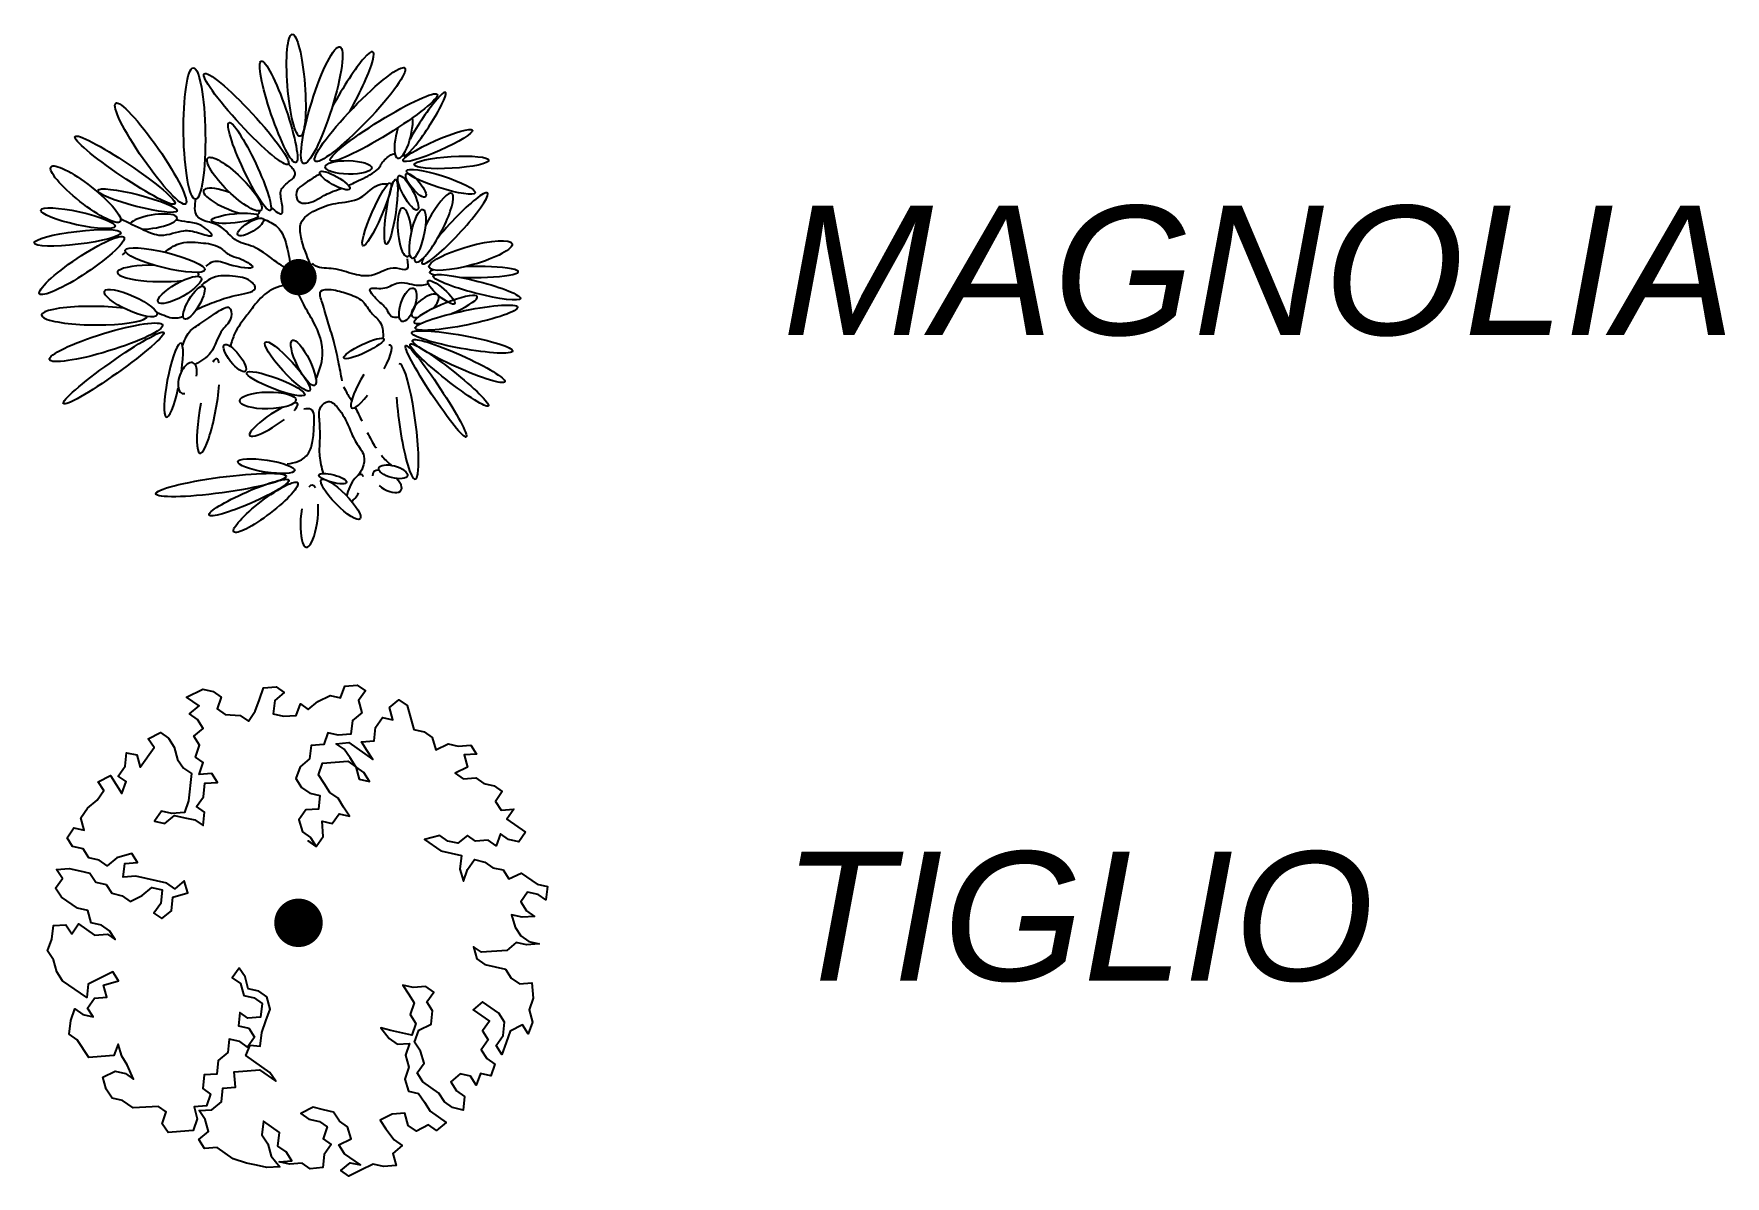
# Model space of a CAD drawing. Extents: x 9555 to 11275, y -8412 to -6382.
# Drawn here: x 9554.91 to 9565.39, y -7828.34 to -7821.26 of the extents above; entities that cross this region are included whole.
import ezdxf

# ---------------------------------------------------------------- set-up
doc = ezdxf.new("R2010")
doc.units = 0
doc.header["$MEASUREMENT"] = 0
doc.layers.add('Ril-Albero', color=104, linetype='Continuous')
doc.styles.add('ArialCorsivo', font='ariali.ttf')

# ---------------------------------------------------------------- blocks, each defined once
blk = doc.blocks.new('ALB_MAGNOLIA')
at = {"layer": 'Ril-Albero'}
blk.add_line((-1.090648489787782, 0.1377785792401482), (-1.069569576615322, 0.154011609740337), dxfattribs=at)
at = {"layer": 'Ril-Albero', "const_width": 0.1125, "flags": 128}
blk.add_lwpolyline([(-0.05625000000009095, 0, 1), (0.05625000000009095, 0, 0.9999999999999999)], format="xyb", close=True, dxfattribs=at)
at = {"layer": 'Ril-Albero'}
for centre, major_axis, ratio, start_param, end_param in [((-0.01436627671046153, 1.18872506858952), (-0.0245378881537456, 0.3160769446190345), 0.1704945791594303, 3.141592657897881, 9.424777965077467), ((0.1441186473093694, 1.064844318842916), (0.1126278036327937, 0.3617581529143772), 0.172130927844371, 3.141592658574952, 9.424777965754538), ((0.2694760180452249, 1.051279859233546), (0.1918396345816034, 0.344396778165352), 0.1373851115509151, -1.567360001277694, 1.640660211806295), ((-0.644643031121177, 0.8893097348609444), (-0.006514828098213262, 0.4065041767823777), 0.1659130009152986, 3.141592658057033, 9.424777965236618), ((-0.3235395221017825, 0.9794818900609243), (-0.2602424183309522, 0.2802519534468687), 0.1305137538982727, -1.19579479651577e-09, 6.283185305983792), ((-0.1233874154277146, 1.023992508778974), (-0.1074786870650632, 0.314729176772984), 0.1451228079651012, 3.141592655706139, 9.424777962885726), ((0.3805114149827205, 1.006523939310682), (0.2779377576160411, 0.2883876644996002), 0.1477041624599419, 3.141592655397891, 9.424777962577476), ((0.5283644644728156, 0.9268977487536176), (0.3310028592213807, 0.2049052447691301), 0.1234925180742292, 3.14159265334064, 9.424777960520228), ((0.7821644725263468, 0.947781080405548), (0.1283313508186225, 0.1965535597377325), 0.128858209995431, 2.86456016979381, 8.428005990848348), ((-0.9158335947754495, 0.7649066244566711), (-0.2166107520432471, 0.3121026262152342), 0.1489677998898922, 3.141592653434345, 9.42477796061393), ((-0.3027581628080043, 0.6852223431124003), (-0.1274051490927838, 0.2716845197050429), 0.1413471746921632, 3.141592654817714, 9.4247779619973), ((0.6511169941250046, 0.8817731254785031), (0.03583371962520478, 0.1448597680060925), 0.3058592101487611, 1.338413759540804, 5.603267054475032), ((-1.074597643035304, 0.662488472210498), (-0.3094602486092236, 0.2085556434440325), 0.1140612897776601, -2.329131776335203e-09, 6.283185304850455), ((0.8627026844897046, 0.8150768373261599), (0.2150846621190641, 0.09503112167328093), 0.142141019588453, 3.141592652177089, 9.424777959356675), ((-0.396680466655198, 0.5758175538248906), (-0.164953912963703, 0.16121249842689), 0.2493135316918489, 3.141592650504051, 9.424777957683638), ((0.9488341475798734, 0.7104360229241138), (0.2313542545394966, 0.01399783354510733), 0.1578639669427556, 3.141592649538042, 9.424777956717628), ((-1.318932137839965, 0.5139780240642722), (-0.2143748111230929, 0.1690721772835836), 0.2095458097905865, -3.701264850164421e-09, 6.283185303478321), ((0.2249093548957717, 0.5982247212195944), (-0.09266104644310717, 0.05200447367507376), 0.2589512226107383, -6.445534994625746e-09, 6.283185300734051), ((0.3096287238472542, 0.679497138105944), (-0.1438944863835001, 0.002840051886458696), 0.2926540362916478, -8.629526204728677e-09, 6.28318529855006), ((0.6786943184988559, 0.522324123029648), (-0.05749401637810583, 0.1062134693541653), 0.2640276864935658, 3.141592655095911, 9.424777962275497), ((0.7271602924120089, 0.5681546692321717), (-0.05940992831346688, 0.07130057292300244), 0.3047121206790425, 3.141592651563608, 9.424777958743194), ((0.8815850345749823, 0.5907611471884593), (-0.2124726141377557, 0.06803237125248145), 0.1690817892649151, -4.874544767830002e-09, 6.283185302305041), ((-0.9975160459275685, 0.4736383367435337), (-0.245234259870724, 0.06343737745342207), 0.1445928758976223, -4.216979432314361e-09, 6.283185302962607), ((-0.415466489479968, 0.4668031910350692), (-0.1724355701385115, 0.06956012348210909), 0.2707898087944989, -1.398054842939573, 1.995319646581479), ((0.4847947739194751, 0.3894282136125184), (0.08522211512171421, 0.1948271053202768), 0.1453443049098539, 3.141592657465689, 9.424777964645276), ((0.5736318285553352, 0.4050521299222964), (0.02896080196228551, 0.2009651007739982), 0.143362359178631, 3.14159265777242, 9.424777964952007), ((0.8383026282117498, 0.3060724940496584), (0.1119808244026992, 0.212703004294588), 0.2181684562776482, 2.740141656150176, 7.903074786481914), ((0.9686669079192143, 0.302351968007315), (0.2019878965299794, 0.2190185520021984), 0.1390650766057481, 2.677891071060228, 8.228113008402683), ((-1.366358911526277, 0.364575773440265), (-0.230136745211499, 0.05063323124051324), 0.1732547926907668, -5.129252800273321e-09, 6.283185302050334), ((0.659075166644925, 0.2771502885852897), (-0.01523495043243968, 0.1512607279050355), 0.2798223529333325, -1.552461733104707, 3.549024840442094), ((0.7378418964381126, 0.2675486613970861), (0.03326243618377144, 0.1517076167218717), 0.2542994748950286, 3.141592661397715, 9.4247779685773), ((-0.8994412498332167, 0.3442189683983088), (0.1468922193477319, 0.02343747630310675), 0.2756085639690489, 4.180640894501695, 9.143512002562254), ((-0.3946498020736726, 0.3646253660717775), (0.1440866326673357, 0.01450617284819213), 0.1961315402118208, -4.85977169617513e-09, 6.283185302319815), ((-0.415466489479968, 0.4668031910350692), (-0.1724355701385278, 0.06956012348214184), 0.2707898087945012, 2.832911682932793, 3.369981842905746), ((-1.36891645020296, 0.2435127978114906), (0.2681787961020784, 0.03200498484611262), 0.1494716137198519, -3.549697202842594e-09, 6.283185303629889), ((-1.342539837049571, 0.07169637321021582), (0.2618014147651816, 0.17489392484773), 0.167198876045404, 3.141592653590833, 9.42477796077042), ((1.066165709556572, 0.1337359947747245), (0.2575694868009131, 0.07284952134355291), 0.2182804512648323, 3.141592649726078, 9.424777956905665), ((-1.204663857398373, 0.004987224558135495), (0.1183256435908499, 0.1755107004750214), 0.1681476545842069, 3.488650923699765e-09, 6.283185310668237), ((-0.8267618478776058, 0.1053867937916948), (-0.2467411508076787, 0.06079567749002505), 0.1872005009636865, 3.141592648036116, 9.424777955215703), ((-0.8697079146904798, 0.02274241713985248), (-0.2527393054966516, 0.006104070853415626), 0.1999384245015021, -1.478168040981142, 2.216012360623685), ((-0.7361033891711486, -0.07929825417522807), (0.1327284690336742, 0.0755879972708739), 0.2855446878765385, -1.269496729960906e-09, 6.28318530591009), ((-0.8697079146904798, 0.02274241713985248), (-0.2527393054967131, 0.00610407085343766), 0.1999384245015119, 2.909714820152717, 3.391136357539716), ((1.087127419418266, 0.0314518823306571), (0.2746891169465323, 0.001885467409862159), 0.1238587104023001, 2.704060025727355, 3.628591157492226), ((1.104651299013767, -0.06278542132076836), (-0.2704706530700952, 0.0698802812223254), 0.1352438579073628, -3.934290671026019e-09, 6.283185303245295), ((1.087127419418266, 0.0314518823306571), (0.2746891169465451, 0.001885467409869017), 0.1238587104022995, 4.414553743335921, 8.05675282024272), ((-1.039706559158731, -0.161128119904788), (-0.1626312546385558, 0.07447461527883954), 0.2585310334624394, 3.141592646477399, 9.424777953656985), ((-0.6479314914622591, -0.1581264182623272), (0.05938325111521798, 0.1012916301172034), 0.3054605070033407, 7.603664364808083e-09, 6.283185314783251), ((0.6769594416982727, -0.1710717732166813), (0.03562371754122642, 0.1028355630639495), 0.3992971664039005, 3.141592666733477, 9.424777973913063), ((0.7844350105269768, -0.1783110792848674), (0.08026850494205022, 0.06371244133409024), 0.4284468759771639, -1.323998269228318, 3.831503978496451), ((0.884603689733467, -0.0940545134653803), (-0.0824114870147644, 0.07062624697920307), 0.2362175072993057, -3.736611686733227e-09, 6.283185303442974), ((-1.264997748374299, -0.2387047502088535), (-0.3267803050906347, 0.003343764477076634), 0.1762162607960723, 4.112782726708066, 9.39924878906213), ((0.9120960444051889, -0.2006539777003127), (0.1954874753085538, 0.08014404878918331), 0.177610687728344, -1.459838516190316, 3.759557116712209), ((1.040164673754589, -0.2513125818077242), (0.3165479191789299, 0.0651633419750775), 0.1383219396574142, 3.141592650762057, 9.424777957941643), ((-1.192544488063959, -0.4038402378500905), (0.3504023947178349, 0.1070417357786582), 0.1534437837058233, 3.141592651095886, 9.424777958275472), ((-1.080351516791779, -0.6879437593270268), (0.2649733106074668, 0.3061772279627532), 0.1361265065260649, 2.038515356517223e-09, 6.283185309218101), ((-0.773331509232321, -0.638166000729143), (0.04473161984724448, 0.2293514508572323), 0.163074274878588, -1.304954094534722, 4.533550466171619), ((-0.3950770367168843, -0.5015610920390827), (-0.06493768555183663, 0.08251327879731006), 0.3153168830047043, -1.55961199510557e-09, 6.283185305619974), ((-0.06826608111259702, -0.5531041613421621), (-0.1377210187963685, 0.1507806908235459), 0.1907956324139486, 3.14159265189478, 9.424777959074365), ((0.03066741205202561, -0.5313792871374972), (-0.06890477112724261, 0.1400620967675268), 0.2646728496845225, 3.141592655720884, 9.424777962900471), ((0.4114464177432637, -0.5418346674377972), (0.1469523149708225, 0.1351664039623585), 0.2070273098724535, 1.892807910408578e-09, 6.283185309072394), ((0.4051700325226193, -0.4417653990385588), (0.1237254451904937, 0.0591104439299272), 0.1948807755012663, -1.645573455277827e-09, 6.283185305534013), ((0.45107153437948, -0.6162624577091265), (0.1205287388968405, 0.1948700518517341), 0.2029195094068187, -1.202098981230517, 0.2157831518758455), ((0.9341010212347101, -0.6063658340344773), (-0.2422313742449339, 0.1913258948896334), 0.1102232432650166, -1.880857469771513e-09, 6.283185305298729), ((0.992627252528564, -0.520181942304589), (-0.2860299188924749, 0.1284337072098819), 0.1255891693909974, -3.299646778032184e-09, 6.283185303879939), ((1.014272732774771, -0.4014595880180423), (-0.3123637432983639, 0.05702898565257965), 0.1280873282697323, -3.74055675322893e-09, 6.28318530343903), ((-0.9700878824346546, -0.8578968732463181), (0.1743853376215079, 0.387904982207352), 0.1479126392967103, 3.909389034717492e-09, 6.283185311088975), ((-0.7007710152015534, -0.8349413718569849), (0.1684040802911518, 0.3086995804488963), 0.1707758030111212, 4.15528611519278e-09, 6.283185311334872), ((-0.6876820774414227, -0.6254119232307858), (0.03377216977407798, 0.09453899062689114), 0.506740428695424, -1.261838132280272, 3.475550848629618), ((-0.5582082811301916, -0.7985633289335965), (0.05147812183431687, 0.292718011381312), 0.1665963672753258, -0.3860394157988571, 0.4155466620212922), ((-0.4254799922746315, -0.7229754520949427), (-0.04579930969121318, 0.2277327560695134), 0.2382697240908598, 5.111007173042026e-09, 6.283185312290593), ((0.5520605554156646, -0.7825468233386346), (0.05370320990657345, 0.3301643482085282), 0.1469320437714089, 4.305400258530767e-09, 6.283185311484987), ((0.771682817956389, -0.8191300561420576), (-0.1216750286061445, 0.3458550438299371), 0.1076823115984577, 1.504488533754511e-09, 6.283185308684075), ((-0.1406976097150618, -0.6606467944930046), (-0.1800304204985281, 0.06829048864508369), 0.1776388401898077, 3.141592648605281, 9.424777955784867), ((0.45107153437948, -0.6162624577091265), (0.1205287388968409, 0.1948700518516882), 0.2029195094068953, 1.624847100049862, 4.21174784236921), ((0.4616494433639673, -0.7655894351728421), (0.05960316224752182, 0.2130271124773719), 0.1898268155706959, 5.593768337419647e-09, 6.283185312773354), ((0.6739632160874862, -0.8945005355772082), (-0.04874273054768526, 0.3575802956822078), 0.1397962750362172, 1.116772049579192, 6.299596031675914), ((-0.5582082811301916, -0.7985633289335965), (0.05147812183431631, 0.2927180113813219), 0.1665963672753138, 1.540017822340111, 5.209388271722481), ((-0.1901009693024207, -0.7638974301562484), (0.1742945756096207, 0.003054563530235671), 0.2975617012911305, -8.536094053823717e-09, 6.283185298643492), ((-0.1539090301112083, -0.8826788073201897), (0.1483545074582149, 0.09910680620841703), 0.2097470661044092, 1.052827488482925, 5.031834980818344), ((-0.07567103786368534, -0.9499560406984529), (0.1042564294893192, 0.1374298861706276), 0.3082748343504667, 6.046481981769602e-09, 6.283185313226069), ((-0.1539090301112083, -0.8826788073201897), (0.1483545074582109, 0.09910680620843178), 0.209747066104328, -0.6923290857761304, 0.4194720986674421), ((-0.1999991006259734, -1.170597902430927), (-0.1765714634245056, 0.02741597916587413), 0.2088665401834539, 3.141592647335946, 9.424777954515532), ((-0.4800417388823917, -1.287898762825535), (0.403511516333498, 0.054410208198315), 0.1187809786427561, -2.733885784422796e-09, 6.2831853044457), ((-0.3071923269335457, -1.365483560993198), (0.2467776964288752, 0.1078713278784446), 0.1376982887376309, -1.398244187100772e-09, 6.283185305781342), ((-0.04230528041443904, -1.450199292467005), (0.09673363084156873, 0.1878980743935412), 0.2351123072889963, 6.067417901434169e-09, 6.283185313247004), ((0.2122794980314211, -1.248091175832087), (-0.08560025004533829, 0.02292188324844836), 0.2662743395039949, -8.16674550208063e-09, 6.283185299012841), ((0.2619155330098693, -1.376058569897396), (-0.1194841875038649, 0.1213757377644046), 0.2415823398121868, -2.715341951287087e-09, 6.283185304464245), ((0.3501450398666748, -1.307813734382762), (0.04126271520145914, 0.08455130694059669), 0.3551981230383342, -0.440468195776341, 2.340257448722206), ((0.413480238777538, -1.32597839288519), (0.006372059720598614, 0.09845847404839898), 0.4118639422794609, 1.376251534956907e-08, 6.283185320942102), ((0.4845677715147758, -1.301748795492131), (-0.03412670307265043, 0.07372950275918908), 0.2214519113799157, 2.047797931226114e-09, 6.283185309227385), ((0.5489392467534344, -1.265723866878943), (-0.08670408022135635, 0.05488746742108703), 0.4814483752968703, -0.695665657313357, 0.3802742240296062), ((0.5859262400008447, -1.206125515544045), (-0.08882887919072467, 0.02323045032812883), 0.4067068897767765, -1.390657367039694e-08, 6.283185293273013), ((0.5489392467534344, -1.265723866878943), (-0.08670408022109424, 0.05488746742123976), 0.4814483752982466, 1.283320820708334, 4.323836481607417), ((0.06745700077817673, -1.480378990696408), (0.01811376091375232, 0.1923629701724461), 0.2728022699545189, -0.4137926223695407, 0.4080656393733486), ((0.1938197781983035, -1.458764669578159), (-0.08248305337722528, 0.160049778427354), 0.2417495300338036, 1.655146908419169e-09, 6.283185308834733), ((0.3501450398666748, -1.307813734382762), (0.04126271520147943, 0.08455130694061613), 0.3551981230383189, 3.653648481641802, 4.53524337876598), ((0.06745700077817673, -1.480378990696408), (0.01811376091374169, 0.1923629701724241), 0.2728022699545749, 1.363778521902864, 5.133996894297658)]:
    blk.add_ellipse(centre, major_axis=major_axis, ratio=ratio, start_param=start_param, end_param=end_param, dxfattribs=at)
for centre, major_axis, ratio in [((-0.2965365300501617, 0.3108147116399778), (0.07918253221057175, 0.0479921753321363), 0.3235516291355386), ((-1.145695393316146, -0.5631921120366314), (0.3106751808016229, 0.2206235594791035), 0.09995856975726458), ((0.8515300342228329, -0.7069312324219936), (-0.1875889741613231, 0.2833235535973945), 0.09402951657460029), ((-0.2027754726973399, -1.425982801075406), (0.1976457310380586, 0.1518059464946944), 0.1841556785265832)]:
    blk.add_ellipse(centre, major_axis=major_axis, ratio=ratio, dxfattribs=at)
for points, knots in [([(0.3089560485364018, 0.5688920612674337), (0.3276807166489561, 0.5764303553996797), (0.3919993955860264, 0.605859237723962), (0.5004831463420487, 0.6642465319555413), (0.5133928083196224, 0.7111364025231524), (0.5704575768613722, 0.7612922752905433), (0.5969046127811453, 0.766395794447817), (0.5969120828121959, 0.7663582651221077)], [2661.065006254498, 2661.065006254498, 2661.065006254498, 2661.065006254498, 3168.609924552116, 3638.527675239234, 3872.435451707623, 4284.519691667332, 4572.650708601899, 4572.650708601899, 4572.650708601899, 4572.650708601899]), ([(-0.1697076640657542, 0.4318226840123316), (-0.1424592373564337, 0.4084077613133559), (-0.09188722649150805, 0.3649505834819138), (-0.1027165861628418, 0.4714605012322863), (-0.1226336375680148, 0.544438362220717), (-0.05982458942617086, 0.5884585510211764), (-0.0009086190507332503, 0.6426555662255851), (-0.03969346050735112, 0.6785318998890943), (-0.0627236031727989, 0.6998349928380776)], [0, 0, 0, 0, 11.05919214268527, 20.5254267030485, 32.77406732877019, 43.93055228471492, 51.55891623707776, 62.71002184981825, 62.71002184981825, 62.71002184981825, 62.71002184981825]), ([(0.1330472265963181, 0.6392822521629569), (0.1114834123759465, 0.6276602395382724), (0.07557427868414379, 0.6030466497895759), (0.03016070003604909, 0.5762943848085342), (-0.02453460729202561, 0.5295403814616293), (-0.008009626846614992, 0.4616835994356734), (0.07569183906161925, 0.4504682097885961), (0.1470014778342374, 0.5050417295460647), (0.2141980423170935, 0.5317035299476629), (0.2645841392263719, 0.5495977031496295)], [315.8594477414267, 315.8594477414267, 315.8594477414267, 315.8594477414267, 457.1573024907993, 818.3423890225968, 1055.37788607626, 1309.061614882406, 1507.86575262663, 2024.743405130014, 2424.1991072852, 2424.1991072852, 2424.1991072852, 2424.1991072852]), ([(0.07309617817463732, 0.08279443737592374), (0.05088175807441075, 0.1349685038167081), (0.0171794914772363, 0.2141235881590546), (0.0006612464967474807, 0.3517130977243141), (0.1100321907802027, 0.4219214623790322), (0.2337321586833241, 0.4659308073241846), (0.39191929098115, 0.4658730332639607), (0.4712777600821028, 0.5795909125235994), (0.537957418903261, 0.578866176025258), (0.552684710264657, 0.5787061061364511)], [0, 0, 0, 0, 25.37385064783095, 38.49554817468091, 55.48688918703331, 75.24472010213937, 98.14742930265555, 120.4469883344142, 126.7683961766656, 126.7683961766656, 126.7683961766656, 126.7683961766656]), ([(-0.2187578414486779, 0.3606097849815342), (-0.1869076140415018, 0.3465165720808727), (-0.1056970683553118, 0.3105822129482476), (-0.07257996095313501, 0.1976756523163203), (-0.02594544390058218, -0.02594461550233973), (-0.233409813416074, 0.1975438600347843), (-0.3954341085068336, 0.2088120762637118), (-0.4769937914934417, 0.3406076486244274), (-0.6526133559204936, 0.3473101854724518), (-0.6415840851659596, 0.4444940340581525), (-0.636940271257572, 0.4854127600319771)], [0, 0, 0, 0, 14.57137765823576, 37.15356615491095, 53.02254436003677, 88.21668844510964, 106.1442562241683, 128.0151330821714, 149.4730167171053, 165.0782303859129, 165.0782303859129, 165.0782303859129, 165.0782303859129]), ([(-1.102353403354755, 0.3624523061835134), (-1.054220765436185, 0.3386924016103876), (-0.974092748712792, 0.2991384915549133), (-0.8421417080853644, 0.2402673766837324), (-0.7224550366872791, 0.2988655248700525), (-0.6330991035251827, 0.2801207221918958), (-0.4971101535443267, 0.2341847437583056), (-0.6064424352448441, 0.3340639658199507), (-0.6794570733509318, 0.3385805774551045), (-0.7348020901386008, 0.3488025191945781), (-0.7598615958922892, 0.3534308818316276)], [0, 0, 0, 0, 23.83596832158058, 39.68053592946651, 60.89314887558832, 74.42054085805218, 86.64540863944345, 99.22579047731502, 112.4504848895871, 123.3931533272942, 123.3931533272942, 123.3931533272942, 123.3931533272942]), ([(-0.8289330198613243, 0.1548422681726151), (-0.8010017503461313, 0.175389097437801), (-0.7349376919432871, 0.2239872081618159), (-0.6098292896708699, 0.2137411228168276), (-0.4950416650867737, 0.2020358000854685), (-0.4325499709502765, 0.131540113072333), (-0.3606706688897248, 0.1202238159257831), (-0.2211680533055187, 0.03724931157285027), (-0.4300834326904805, 0.06896315496760508), (-0.5145691045604508, 0.1116129170923159), (-0.5595931777697842, 0.07910494040243066), (-0.5748479876951933, 0.0680907657597345)], [0, 0, 0, 0, 14.80434966267573, 35.01578831611983, 52.7354512743692, 63.81201084535341, 72.91051860596225, 87.3667078609627, 108.3998592695507, 123.523698858146, 131.2736823247632, 131.2736823247632, 131.2736823247632, 131.2736823247632]), ([(0.6727702081952884, 0.1136736097387256), (0.6777385951177166, 0.08553986295009963), (0.687630031741719, 0.02952909371470014), (0.5682443338864687, 0.07749075473748235), (0.4806550823959697, -0.003038705526705598), (0.3378079279236772, 0.01229084827900806), (0.2271200562208833, 0.06229448785779823), (0.1267996518549808, 0.05016326000622939), (0.0895838555352384, 0.07980557516657427), (0.08257230014260131, 0.08539026648759318)], [0, 0, 0, 0, 9.466234560363228, 18.84608841716275, 40.29242081525008, 58.22328336775779, 77.56781156858612, 94.30933314297653, 98.1956783142922, 98.1956783142922, 98.1956783142922, 98.1956783142922]), ([(-0.6339167324822483, -0.20257726433465), (-0.6318858888053001, -0.2015238283374856), (-0.5889358218778398, -0.1794543277455887), (-0.4997547900261452, -0.145533661007903), (-0.4015265069256202, -0.1121534358499048), (-0.2442414104261843, -0.08741726771222602), (-0.3039095964463741, -0.007684106905799126), (-0.3992201190349078, 0.006881411729409592), (-0.519255941927895, 0.01587843485594931), (-0.5797985529125071, -0.03331303287995979), (-0.6029347919475185, -0.05211145497378311)], [1029.540310990982, 1029.540310990982, 1029.540310990982, 1029.540310990982, 1057.288509915696, 1616.086024456783, 2233.728759002542, 2719.925831867634, 2853.621694318271, 3332.413728479964, 3938.002887007299, 4312.566224702153, 4312.566224702153, 4312.566224702153, 4312.566224702153]), ([(0.1082481309131254, -0.6344034421654214), (0.1271066367753519, -0.5848476089613541), (0.1717533524765713, -0.4675262679975276), (0.1121191230486147, -0.297231933740477), (0.02784831024837331, -0.1747797621319478), (-0.02227975225878254, -0.02723005966799974), (-0.1809614416442855, -0.07210996248431911), (-0.2588197717022922, -0.1536983295018217), (-0.328690234062833, -0.2509372939093737), (-0.3945105123279973, -0.3312519411065296), (-0.4145482695744249, -0.4024869138820577), (-0.4220396962336963, -0.4291192144701199)], [0, 0, 0, 0, 22.8258585224692, 54.03925546919442, 72.28371118888728, 91.8414700782375, 110.3703653292082, 130.1287450601199, 142.6492681333422, 162.8467256419331, 174.9066479096028, 174.9066479096028, 174.9066479096028, 174.9066479096028]), ([(0.2712258077967817, -0.6417405662559759), (0.2634034288494149, -0.6029396369576716), (0.2463728599095703, -0.5184638137079673), (0.2215870027048368, -0.3959343321967026), (0.1779554357285633, -0.2711609627567668), (0.157522159981454, -0.1824073861880606), (0.1169695128664898, -0.07344212415227958), (0.223209617116936, -0.07595076993311523), (0.2993239586116943, -0.1006536472732478), (0.402112844426938, -0.1367143077059154), (0.4447626821906852, -0.2251081330750822), (0.5247676519834386, -0.2813598539642044), (0.5238752415762065, -0.3457032687601895), (0.5234158967923577, -0.3788223491119425)], [0, 0, 0, 0, 17.36691270105411, 37.81054408437804, 55.3681381539832, 73.49399439494597, 83.665517767536, 93.23228927586351, 108.0444384372193, 123.7301160721827, 136.9515849982083, 149.8163397332609, 163.461749743271, 163.461749743271, 163.461749743271, 163.461749743271]), ([(0.6244709308411984, -0.2484036752557586), (0.6059141844762053, -0.2502811222557284), (0.5711293073991328, -0.2538004225571058), (0.5454273756436123, -0.1868719862095531), (0.4962955431496994, -0.1551774985409793), (0.4080986507333364, -0.05288606133308349), (0.5395118333981372, -0.08381707153057505), (0.5957923230830602, -0.03094785302073433), (0.672199439189626, -0.03411453788612562), (0.7346270921702853, -0.0567232498769954), (0.77964311743699, -0.04764418243030377), (0.8048582498026917, -0.04255866263883945)], [0, 0, 0, 0, 7.281364440376949, 13.64901809976904, 27.03399132871107, 38.8596062445589, 50.4873138841305, 64.06357748162253, 73.28675687334866, 81.94039775784688, 92.96023920810167, 92.96023920810167, 92.96023920810167, 92.96023920810167]), ([(-0.7189906743751635, -0.4262297224404392), (-0.7078002520393056, -0.3951941870682276), (-0.686128467648814, -0.3350896252504754), (-0.5900951404851185, -0.2768767077204757), (-0.524856304309651, -0.2302877019283187), (-0.4212078201144323, -0.1640292551364837), (-0.4081830511313456, -0.2686497058311943), (-0.4954006597190528, -0.3335862486055703), (-0.5204663377103316, -0.4706366885202442), (-0.6038904278525479, -0.5206500455269634), (-0.6391517623451364, -0.5417894754864392)], [0, 0, 0, 0, 14.12396869550943, 27.35299840578138, 46.01180971262058, 56.82882562098712, 65.19149402243481, 79.05384186410427, 102.8769201547566, 120.318478905323, 120.318478905323, 120.318478905323, 120.318478905323]), ([(-0.8787011646300016, -0.2174545408697668), (-0.8308267730826628, -0.2368975284725821), (-0.7827398706413078, -0.2608754434477305), (-0.7349127241250244, -0.2501438417675672), (-0.714812695391629, -0.2425353410981188)], [0, 0, 0, 0, 382.4564139297373, 659.2877967470752, 659.2877967470752, 659.2877967470752, 659.2877967470752]), ([(0.2796940370626544, -0.6798962218626912), (0.2940542829851438, -0.7081965589350148), (0.3103818217186927, -0.734335482458846), (0.3255913386483371, -0.7610726694456389), (0.3284843581009227, -0.7662437698063513)], [0, 0, 0, 0, 321.147451436997, 397.7822291179487, 397.7822291179487, 397.7822291179487, 397.7822291179487]), ([(-0.07035110629931296, -1.157005945740821), (-0.04629384716463392, -1.153080301744012), (0.003539005816946883, -1.14494861728781), (0.06911120922541159, -1.096614496737857), (0.09207627080149905, -1.007257411895807), (0.09554462961114041, -0.9267601771807676), (0.1032513567170099, -0.8092343629805328), (0.05008410827622356, -0.816252717030693), (0.0335218208920196, -0.8184390253345555)], [0, 0, 0, 0, 10.65273204034262, 22.06635538294066, 33.44136369665408, 48.64602086184584, 62.9219594405276, 69.3812532243959, 69.3812532243959, 69.3812532243959, 69.3812532243959]), ([(0.1547315288357822, -1.215770853778849), (0.1449412493998352, -1.179988457991385), (0.1268280446465724, -1.113786684518345), (0.1347194050813414, -1.004048167949804), (0.1335014155929457, -0.9048920557670499), (0.1205704163426162, -0.8114810627430415), (0.1889323496639008, -0.7529015076015639), (0.2670090357923982, -0.8293957810865322), (0.3094146316989281, -0.9177212198392226), (0.349337076314896, -1.025474211135588), (0.4156630811635296, -1.096347129501737), (0.4041342864475155, -1.177960858917686), (0.3797963219767553, -1.213107960028537), (0.3692673320128961, -1.22831315417352)], [0, 0, 0, 0, 16.17793954240196, 29.93115092652146, 47.72495587868377, 60.65665757615119, 68.86097093301842, 79.25357488225268, 99.76651065574156, 114.9474726743034, 129.0766148235276, 139.7361923179362, 147.8638475903921, 147.8638475903921, 147.8638475903921, 147.8638475903921]), ([(0.4261368369052434, -0.961573282761492), (0.4415848111966625, -0.9928964664222804), (0.4588008599580462, -1.026170834128607), (0.4794693015774101, -1.057129814108521), (0.4808696177196907, -1.0591957032957)], [1337.702709245246, 1337.702709245246, 1337.702709245246, 1337.702709245246, 1787.445081579533, 1819.76536321139, 1819.76536321139, 1819.76536321139, 1819.76536321139])]:
    blk.add_open_spline(points, degree=3, knots=knots, dxfattribs=at)
for points in [[(0.3509084084857932, -0.8079816142453637), (0.3652930761709285, -0.8357558310553941), (0.3789634782715439, -0.863927968198368), (0.3925553719395793, -0.8921804461706415)], [(0.5132670079788113, -1.102822097387616), (0.5263045309729932, -1.119150558767615), (0.5398852744528995, -1.135114702964529), (0.5738038773993139, -1.165482666423486)]]:
    blk.add_open_spline(points, degree=3, dxfattribs=at)
blk = doc.blocks.new('ALB_TIGLIO')
at = {"layer": 'Ril-Albero'}
blk.add_lwpolyline([(1.406266583320757, 0.561166417387085), (1.364390364634573, 0.5013255552705687), (1.301093939178372, 0.5151800097663681), (1.25090165598499, 0.5503042200973596), (1.22473482717578, 0.4772957546481962), (1.174542543982398, 0.5124199649792445), (1.09694692190169, 0.5058409543620428), (1.046754638708308, 0.5409651646930342), (0.9881476589576437, 0.4928323726869053), (0.9248512335014425, 0.5066868271827616), (0.8746589503081168, 0.541811037513753), (0.7815690772410449, 0.5156348525058547), (0.8819536436277531, 0.4453864318439855), (0.9452500690838974, 0.4315319773480724), (1.009741548901843, 0.4168412321300821), (1.000305481157056, 0.3321246965705313), (1.021725687927074, 0.2584293799582156), (1.046871145548835, 0.3299783121850624), (1.089768735422467, 0.3912787075238384), (1.154260215240413, 0.3765879623058481), (1.204452498433795, 0.3414637519748567), (1.26774892388994, 0.3276092974790572), (1.303642010458816, 0.2720516220350646), (1.378979751273903, 0.3084763439309199), (1.478169263298923, 0.2390642139911279), (1.542660743116812, 0.2243734687731376), (1.53305099219773, 0.1419527571581511), (1.484053763366148, 0.1762406767669518), (1.419562283548203, 0.1909314219850557), (1.376664693674513, 0.129631026646166), (1.412557780243333, 0.0740733512021734), (1.461555009074914, 0.03978543159337278), (1.384980758181655, 0.03466595419865826), (1.320489278363709, 0.04935669941676224), (1.342083168307965, -0.02663444114017466), (1.376781200514984, -0.08135582586191958), (1.426973483708366, -0.116480036192911), (1.491464963526312, -0.1311707814109013), (1.41267428708386, -0.1369135013058553), (1.348182807265914, -0.1222227560878082), (1.290770881876995, -0.1711918388161848), (1.133189528991977, -0.1826772786059792), (1.084192300160339, -0.1483893589971785), (1.104591135742851, -0.2235442088318678), (1.154783418936177, -0.2586684191628592), (1.219274898754122, -0.2733591643808495), (1.282571324210323, -0.2872136188767627), (1.318464410779143, -0.3427712943206416), (1.368656693972525, -0.377895504651633), (1.446252316053233, -0.371316494034545), (1.453547009372926, -0.4677410997043125), (1.428401551751165, -0.5392900319311593), (1.44880038733362, -0.6144448817658485), (1.42263355852441, -0.687453347215012), (1.387935526317392, -0.632731962493267), (1.311576414314743, -0.6706162176114958), (1.286430956692982, -0.7421651498382857), (1.260264127883715, -0.8151736152874491), (1.224371041314953, -0.7596159398435134), (1.267268631188585, -0.6983155445046805), (1.275683327745924, -0.6150585421675032), (1.240985295538906, -0.5603371574458151), (1.140600729152197, -0.4900887367838322), (1.081993749401477, -0.5382215287900181), (1.182378315788185, -0.608469949452001), (1.139480725914495, -0.669770344790777), (1.17417875812157, -0.7244917295125788), (1.131281168247881, -0.7857921248513549), (1.1671742548167, -0.8413498002952906), (1.217366538010026, -0.8764740106262252), (1.19102602602652, -0.947186652130938), (1.127729600570376, -0.9333321976350817), (1.10156277176111, -1.006340663084188), (1.06566968519229, -0.9507829876403093), (1.001178205374345, -0.936092242422319), (0.9437662799854252, -0.985061325150582), (0.9784643121925001, -1.039782709872384), (1.028656595385883, -1.074906920203375), (1.019220527641096, -1.159623455762812), (0.9547290478231503, -1.144932710544822), (0.9045367646297677, -1.10980850021383), (0.8698387324227497, -1.055087115492029), (0.7694541660359846, -0.9848386948301595), (0.7347561338289097, -0.9301173101083577), (0.7776537237025991, -0.868816914769468), (0.7550384625709512, -0.7942853074349614), (0.7191453760021318, -0.7387276319910825), (0.7453122048113983, -0.6657191665418623), (0.8216713168139336, -0.6278349114237471), (0.8300860133713286, -0.5445779090866267), (0.7953879811642537, -0.4898565243648818), (0.8382855710379431, -0.428556129025992), (0.7880932878445606, -0.3934319186950006), (0.7104976657637962, -0.4000109293120886), (0.6460061859458506, -0.3853201840940983), (0.68189927251467, -0.440877859538034), (0.7165973047217449, -0.495599244259779), (0.6914518470999838, -0.5671481764866257), (0.7273449336687463, -0.6227058519305047), (0.7011781048595367, -0.6957143173797249), (0.5721951452236453, -0.6663328269436306), (0.5099200909549495, -0.6510188392254577), (0.5613488842264474, -0.7174482940574762), (0.6115411674198299, -0.7525725043884677), (0.6881154183131457, -0.7474530269937532), (0.6629699606913846, -0.8190019592204862), (0.684563850635584, -0.8949930997773663), (0.6583970218263175, -0.9680015652265865), (0.6810122829580223, -1.042533172561093), (0.743287337226775, -1.057847160279323), (0.780201794982986, -1.111945302500885), (0.8160948815518623, -1.167502977944764), (0.915284393576826, -1.236915107884556), (0.8556560426386568, -1.286507433113115), (0.8054637594452743, -1.251383222782124), (0.7302997018044266, -1.29010376862243), (0.6801074186111009, -1.254979558291495), (0.6585135286668446, -1.178988417734672), (0.5809179065861372, -1.185567428351646), (0.5055801657709935, -1.221992150247502), (0.5402781979780116, -1.276713534969304), (0.5929020456112539, -1.343979280523513), (0.6430943288046365, -1.379103490854504), (0.5834659778664673, -1.428695816083007), (0.6048861846364275, -1.502391132695379), (0.52729056255572, -1.508970143312467), (0.4627990827377744, -1.494279398094477), (0.3864399707351822, -1.532163653212706), (0.312297284281783, -1.569424665830638), (0.2621050010884574, -1.534300455499647), (0.3207119808390644, -1.486167663493461), (0.3840084062952656, -1.500022117989374), (0.2848188942703018, -1.430609988049582), (0.2489258077014824, -1.375052312605646), (0.3252849197041314, -1.337168057487474), (0.3038647129341143, -1.263472740875159), (0.2536724297407886, -1.228348530544167), (0.2177793431719692, -1.172790855100232), (0.1544829177157681, -1.158936400604375), (0.09101280908532772, -1.142786122164011), (0.01465369708273556, -1.180670377282183), (0.0648459802761181, -1.215794587613118), (0.1293374600940069, -1.230485332831165), (0.178334688925645, -1.264773252440023), (0.1521678601163785, -1.337781717889129), (0.202360143309761, -1.372905928220121), (0.1594625534360148, -1.43420632355901), (0.149852802516989, -1.516627035173997), (0.07225718043628149, -1.523206045790971), (0.02206489724289895, -1.488081835460093), (-0.05553072483786536, -1.494660846077068), (-0.1200222046557542, -1.479970100859077), (-0.04123152821324538, -1.47422738096418), (-0.07712461478206478, -1.418669705520301), (-0.1273168979754473, -1.38354549518931), (-0.1178808302306606, -1.298828959629759), (-0.2170703422556244, -1.229416829690024), (-0.2265064100004111, -1.314133365249518), (-0.1906133234316485, -1.369691040693397), (-0.1702144878491367, -1.444845890528143), (-0.1165692690284459, -1.510652102860035), (-0.1953599454708979, -1.516394822754933), (-0.2598514252888435, -1.501704077536942), (-0.3231478507449879, -1.487849623041029), (-0.4043700916274133, -1.461450807712708), (-0.5035596036524339, -1.392038677772916), (-0.5823502800949427, -1.397781397667814), (-0.6170483123019608, -1.343060012946125), (-0.5574199613637916, -1.293467687717566), (-0.5790138513080478, -1.217476547160686), (-0.6149069378768104, -1.161918871716807), (-0.5371376326218069, -1.157635685044227), (-0.4775092816836377, -1.108043359815724), (-0.468073213938851, -1.023326824256173), (-0.3903039086838476, -1.01904363758365), (-0.3975986020035407, -0.9226190319138823), (-0.3188079255610319, -0.9168763120188714), (-0.2412123034803244, -0.9102973014017834), (-0.1408277370935593, -0.9805457220637663), (-0.1777421948498272, -0.9264475798422609), (-0.3271239900681735, -0.8219112395714774), (-0.2992812422688758, -0.7583919458942319), (-0.2364656814410182, -0.7635935193403611), (-0.2270296136962315, -0.6788769837808672), (-0.2018841560744704, -0.6073280515540773), (-0.1757173272652039, -0.5343195861048571), (-0.1961161628477157, -0.4591647362701679), (-0.2463084460410983, -0.4240405259391764), (-0.3107999258589871, -0.4093497807211861), (-0.3311987614414988, -0.3341949308864969), (-0.3681132191977667, -0.2800967886648777), (-0.4099894378840077, -0.339937650781394), (-0.3597971546906251, -0.3750618611123855), (-0.3393983191081134, -0.4502167109470747), (-0.2749068392902245, -0.464907456165065), (-0.224714556096842, -0.5000316664960565), (-0.2353456782033732, -0.5839119113334164), (-0.3129413002840806, -0.5904909219505043), (-0.3631335834774632, -0.5553667116195129), (-0.3715482800348013, -0.6386237139565765), (-0.3070568002168557, -0.6533144591746805), (-0.2723587680098376, -0.7080358438963685), (-0.315256357883527, -0.7693362392352583), (-0.3642535867151082, -0.7350483196264577), (-0.4287450665330539, -0.7203575744083537), (-0.4371597630903352, -0.8036145767455309), (-0.4967881140285044, -0.8532069019740902), (-0.5062241817732911, -0.9379234375335272), (-0.5839934870282946, -0.9422066242061078), (-0.5934295547730812, -1.026923159765602), (-0.5444323259415, -1.061211079374402), (-0.5705991547507097, -1.134219544823509), (-0.6471734056439686, -1.139339022218337), (-0.6267745700615137, -1.214493872053026), (-0.6529413988707233, -1.287502337502133), (-0.7317320753132321, -1.293245057397144), (-0.808306326206548, -1.298364534791858), (-0.8452207839628159, -1.244266392570239), (-0.8190539551535494, -1.171257927121133), (-0.8680511839851874, -1.136970007512332), (-0.9468418604276394, -1.142712727407229), (-1.0246111656827, -1.146995914079753), (-1.090339155578761, -1.100999924360622), (-1.154830635396706, -1.086309179142631), (-1.190723721965469, -1.030751503698752), (-1.212143928735486, -0.957056187086323), (-1.135784816732837, -0.9191719319682079), (-1.072488391276636, -0.9330263864640074), (-1.022296108083253, -0.9681505967949988), (-1.060620759091989, -0.8804513861277883), (-1.095318791299064, -0.8257300014059865), (-1.117934052430769, -0.7511983940714799), (-1.14307951005253, -0.8227473262983267), (-1.221870186494982, -0.8284900461932807), (-1.299465808575746, -0.8350690568103118), (-1.371251981713385, -0.7239537059224972), (-1.420249210544966, -0.6896657863136966), (-1.41081314280018, -0.6049492507542027), (-1.385667685178419, -0.5334003185274696), (-1.335475401985036, -0.5685245288583474), (-1.272178976528835, -0.5823789833542605), (-1.30687700873591, -0.5276575986324588), (-1.26397941886222, -0.4663572032936827), (-1.187405167968961, -0.4612377258988545), (-1.207804003551473, -0.3860828760642221), (-1.115909184846146, -0.3590704003341898), (-1.150607217053221, -0.304349015612388), (-1.303325441058405, -0.3801175258488456), (-1.311740137615743, -0.4633745281859092), (-1.461121932834033, -0.3588381879152394), (-1.497015019402852, -0.3032805124712468), (-1.518435226172869, -0.229585195858931), (-1.554328312741632, -0.1740275204150521), (-1.528161483932422, -0.1010190549658319), (-1.518725416187635, -0.01630251940628114), (-1.440956110932575, -0.01201933273375744), (-1.405063024363812, -0.06757700817763634), (-1.362165434490123, -0.006276612838860274), (-1.262975922465102, -0.07568874277865234), (-1.184185246022651, -0.06994602288375518), (-1.135188017191012, -0.104233942492499), (-1.169886049398031, -0.04951255777075403), (-1.220078332591413, -0.01438834743987627), (-1.284569812409302, 0.0003023977782277143), (-1.304968647991814, 0.07545724761291694), (-1.369460127809759, 0.09014799283090724), (-1.46864963983478, 0.1595601227706993), (-1.504542726403542, 0.2151177982146919), (-1.462666507717302, 0.2749586603310945), (-1.498559594286121, 0.3305163357750871), (-1.419768917843612, 0.3362590556699843), (-1.355277438025723, 0.321568310451994), (-1.291981012569522, 0.3077138559560808), (-1.256087926000703, 0.2521561805122019), (-1.191596446182757, 0.2374654352940979), (-1.156898413975739, 0.1827440505724098), (-1.092406934157793, 0.1680533053544195), (-1.042214650964411, 0.1329290950233144), (-0.9680719645110685, 0.1701901076413606), (-0.9084436135728993, 0.2197824328699198), (-0.8439521337550104, 0.2050916876519295), (-0.8533882014997971, 0.1203751520923788), (-0.8952644201859812, 0.06053428997591936), (-0.8462671913543431, 0.02624637036711874), (-0.7876602116036793, 0.07437916237324771), (-0.7782241438588926, 0.1590956979327416), (-0.6851342707918775, 0.1852718829405831), (-0.7077495319235254, 0.2598034902750896), (-0.7651614573125016, 0.2108344075468267), (-0.8153537405058273, 0.2459586178777613), (-0.879845220323773, 0.2606493630958084), (-0.9431416457799742, 0.2745038175916079), (-1.00763312559792, 0.2891945628097119), (-1.086423802040372, 0.2834518429148147), (-1.075792679933841, 0.3673320877520609), (-0.9981970578531332, 0.3739110983692058), (-1.032895090060151, 0.4286324830909507), (-1.125984963127223, 0.4024562980830524), (-1.185613314065392, 0.3528639728546068), (-1.235805597258718, 0.3879881831854846), (-1.299102022714919, 0.4018426376813977), (-1.334995109283682, 0.4574003131252766), (-1.399486589101627, 0.4720910583433238), (-1.434184621308646, 0.5268124430650687), (-1.391287031435013, 0.5881128384039584), (-1.327990605978812, 0.5742583839080453), (-1.348389441561324, 0.6494132337427345), (-1.306513222875083, 0.7092540958592508), (-1.246884871936913, 0.7588464210878101), (-1.205008653250673, 0.8186872832042127), (-1.240901739819492, 0.8742449586482053), (-1.1645426278169, 0.9121292137664341), (-1.129844595609825, 0.8574078290446323), (-1.093951509041062, 0.8018501536007534), (-1.067784680231796, 0.87485861904986), (-1.116781909063434, 0.9091465386586606), (-1.073884319189688, 0.9704469339975503), (-1.065469622632463, 1.053703936334614), (-1.002173197176262, 1.039849481838758), (-0.9805793072320057, 0.9638583412819344), (-0.8947841274846269, 1.0864591319596), (-0.9316985852408948, 1.140557274181219), (-0.8553394732383026, 1.178441529299334), (-0.8051471900449201, 1.143317318968343), (-0.7692541034761575, 1.087759643524464), (-0.7488552678936458, 1.012604793689775), (-0.7119408101373779, 0.9585066514681557), (-0.6629435813057398, 0.9242187318593551), (-0.6818157167953132, 0.7547856607403673), (-0.7069611744170743, 0.6832367285136343), (-0.7857518508595831, 0.6774940086186803), (-0.8490482763157843, 0.6913484631145366), (-0.8919458661894168, 0.6300480677756468), (-0.8286494407332725, 0.6161936132798473), (-0.7690210897951602, 0.6657859385083498), (-0.7045296099771576, 0.6510951932903026), (-0.6412331845209565, 0.6372407387945032), (-0.5910409013276876, 0.6021165284635117), (-0.5826262047703494, 0.6853735308005753), (-0.6316234336019306, 0.7196614504094896), (-0.5887258437282412, 0.7809618457482657), (-0.5792897759834545, 0.8656783813077027), (-0.5015204707284511, 0.8699615679803401), (-0.5374135572972705, 0.925519243424219), (-0.6162042337397224, 0.9197765235293218), (-0.5900374049305128, 0.9927849889785421), (-0.639034633762094, 1.027072908587343), (-0.6128678049528844, 1.100081374036449), (-0.648760891521647, 1.155639049480328), (-0.5901539117710399, 1.203771841486514), (-0.6260469983398025, 1.259329516930507), (-0.6750442271714405, 1.29361743653925), (-0.6154158762332713, 1.34320976176781), (-0.6937648060960555, 1.398037797406403), (-0.5927019830514269, 1.446900229217817), (-0.5282105032334812, 1.432209483999827), (-0.4792132744019, 1.397921564391083), (-0.5043587320236611, 1.326372632164293), (-0.4541664488302786, 1.291248421833188), (-0.3608614368725398, 1.284659829117686), (-0.3106691536791573, 1.249535618786695), (-0.2677715638054678, 1.310836014125471), (-0.2416047349962582, 1.383844479574691), (-0.2164592773744971, 1.455393411801538), (-0.1376686009319883, 1.461136131696435), (-0.08867137210035025, 1.426848212087634), (-0.147104668676775, 1.376419596136998), (-0.1567144195958008, 1.293998884522011), (-0.09222293977791196, 1.279308139303907), (-0.01445363452285164, 1.283591325976545), (0.01171319428635798, 1.356599791425651), (0.06071042311799602, 1.322311871816851), (0.1203387740561652, 1.37190419704541), (0.1956765148713089, 1.408328918941208), (0.2601679946891977, 1.393638173723161), (0.2863348234984642, 1.466646639172382), (0.3639304455791716, 1.47322564978947), (0.4141227287725542, 1.438101439458478), (0.3712251388989216, 1.376801044119588), (0.392819028843121, 1.300809903562822), (0.3342120490924003, 1.252677111556636), (0.3247759813476705, 1.167960575997142), (0.2459853049051617, 1.162217856102188), (0.181493825087216, 1.176908601320235), (0.1563483674654549, 1.105359669093446), (0.07875274538469057, 1.098780658476358), (0.0681216232781594, 1.014900413638998), (0.009514643527495537, 0.9667676216328118), (-0.01665218528177093, 0.8937591561837053), (0.01924090128704847, 0.8382014807397127), (0.06943318448043101, 0.8030772704087212), (0.1327296099366322, 0.7892228159129218), (0.1232935421918455, 0.704506280353371), (0.0455242369367852, 0.7002230936808473), (0.002626647063095788, 0.6389226983420713), (0.02422053700735205, 0.5629315577851912), (0.07441282020067774, 0.5278073474541998), (0.1091108524077526, 0.473085962732398), (0.06011362357617145, 0.5073738823411986), (0.1091108524077526, 0.473085962732398), (0.1520084422814421, 0.5343863580712878), (0.1459088033235503, 0.6299746730189781), (0.2081838575922461, 0.6146606853006915), (0.2510814474659355, 0.6759610806395244), (0.3155729272838244, 0.6612703354214773), (0.2796798407150618, 0.7168280108654699), (0.2449818085080437, 0.771549395587158), (0.1947895253146612, 0.8066736059181494), (0.1588964387458418, 0.8622312813620283), (0.1241984065387669, 0.9169526660838869), (0.149343864160528, 0.9885015983106769), (0.2269394862413492, 0.9950806089277648), (0.3057301626838012, 1.000823328822662), (0.3559224458771268, 0.9656991184916706), (0.3763212814596955, 0.8905442686569813), (0.4408127612775843, 0.875853523438991), (0.4049196747088217, 0.9314111988828699), (0.3559224458771268, 0.9656991184916706), (0.3200293593083643, 1.021256793935606), (0.2831149015520964, 1.075354936157169), (0.2341176727204584, 1.109642855765969), (0.3117132948012795, 1.116221866383057), (0.4610950900195689, 1.011685526112274), (0.4263970578125509, 1.066406910834075), (0.3905039712437315, 1.121964586277954), (0.4692946476861835, 1.127707306172852), (0.4777093442435216, 1.210964308510029), (0.520606934117211, 1.272264703848862), (0.5850984139351567, 1.257573958630815), (0.5635045239909005, 1.333565099187695), (0.6221115037416212, 1.38169789119388), (0.6723037869350037, 1.346573680862889), (0.6937239937049071, 1.272878364250573), (0.7153178836491634, 1.196887223693693), (0.7786143091053646, 1.183032769197894), (0.8288065922987471, 1.147908558866902), (0.8504004822429465, 1.071917418310022), (0.9267595942455387, 1.109801673428194), (0.9890346485142913, 1.094487685709964), (1.067825324956743, 1.100230405604862), (1.102523357163818, 1.045509020883117), (1.025949106270502, 1.040389543488402), (1.046347941853014, 0.965234693653656), (0.9711838842121665, 0.9265141478133501), (1.020181113043805, 0.8922262282045494), (1.098971789486257, 0.8979689480994466), (1.149164072679639, 0.8628447377684552), (1.21246049813584, 0.8489902832726557), (1.262652781329166, 0.8138660729416642), (1.219755191455533, 0.7525656776027745), (1.255648278024296, 0.6970080021588956), (1.33324390010506, 0.7035870127759836), (1.290346310231371, 0.6422866174370938)], close=True, dxfattribs=at)
at = {"layer": 'Ril-Albero', "const_width": 0.15, "flags": 128}
blk.add_lwpolyline([(-0.07500000000004547, 0, 1), (0.07500000000004547, 0, 0.9999999999999999)], format="xyb", close=True, dxfattribs=at)

msp = doc.modelspace()

# ---------------------------------------------------------------- block references
at = {"layer": 'Ril-Albero'}
for name, p in [('ALB_MAGNOLIA', (9556.550765405253, -7822.768329141319)), ('ALB_TIGLIO', (9556.550765405253, -7826.76832914132))]:
    msp.add_blockref(name, p, dxfattribs=at)

# ---------------------------------------------------------------- texts
at = {"layer": 'Ril-Albero', "color": 7, "style": 'ArialCorsivo'}
for s, p in [('MAGNOLIA', (9559.550765405253, -7823.126594912301)), ('TIGLIO', (9559.550765405253, -7827.126594912302))]:
    msp.add_text(s, height=0.8, dxfattribs=at).set_placement(p)

doc.saveas('drawing.dxf')
